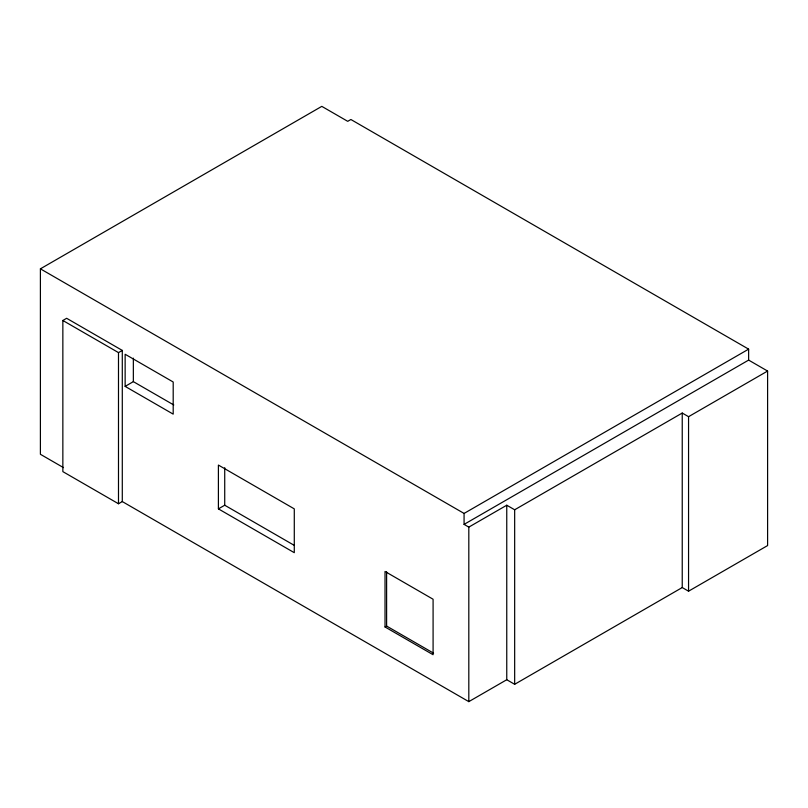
<?xml version="1.0" encoding="UTF-8"?>
<svg xmlns="http://www.w3.org/2000/svg" width="808" height="808" viewBox="0 0 808 808"><rect width="100%" height="100%" fill="white"/><g stroke="black" fill="none" stroke-linecap="round" stroke-linejoin="round"><path stroke-width="1.21" d="M40.4 268.832L321.796 106.363L347.723 121.331L350.884 119.503L748.632 349.147L748.632 360.095L464.075 524.382L464.075 513.433L40.4 268.832L40.4 454.288L63.489 467.62M122.291 501.566L118.493 503.758L62.852 471.63L62.852 320.483L66.64 318.291L122.291 350.419L122.291 501.566L468.812 701.637L506.757 679.73L514.666 684.295L682.235 587.547L688.557 591.193L767.6 545.562L767.6 371.054L748.632 360.095M62.852 320.483L118.493 352.611L122.291 350.419M125.139 386.386L173.195 414.13L173.195 382.002L125.139 354.257L125.139 386.386L133.35 381.639L173.771 404.97M218.402 508.868L294.284 552.682L294.284 508.868L218.402 465.065L218.402 508.868L224.725 505.222L294.112 545.279M464.075 513.433L748.632 349.147M464.075 524.382L468.812 527.119L506.757 505.222L514.666 509.777L682.235 413.039L688.557 416.686L767.6 371.054M385.032 626.978L433.088 654.722L433.088 599.233L385.032 571.478L385.032 626.978L386.608 626.059L433.573 653.177M688.557 416.686L688.557 591.193M682.235 413.039L682.235 587.547M514.666 509.777L514.666 684.295M506.757 505.222L506.757 679.73M468.812 527.119L468.812 701.637M386.608 571.832L386.608 626.059M224.725 467.67L224.725 505.222M133.35 358.156L133.35 381.639M118.493 352.611L118.493 503.758"/></g></svg>
